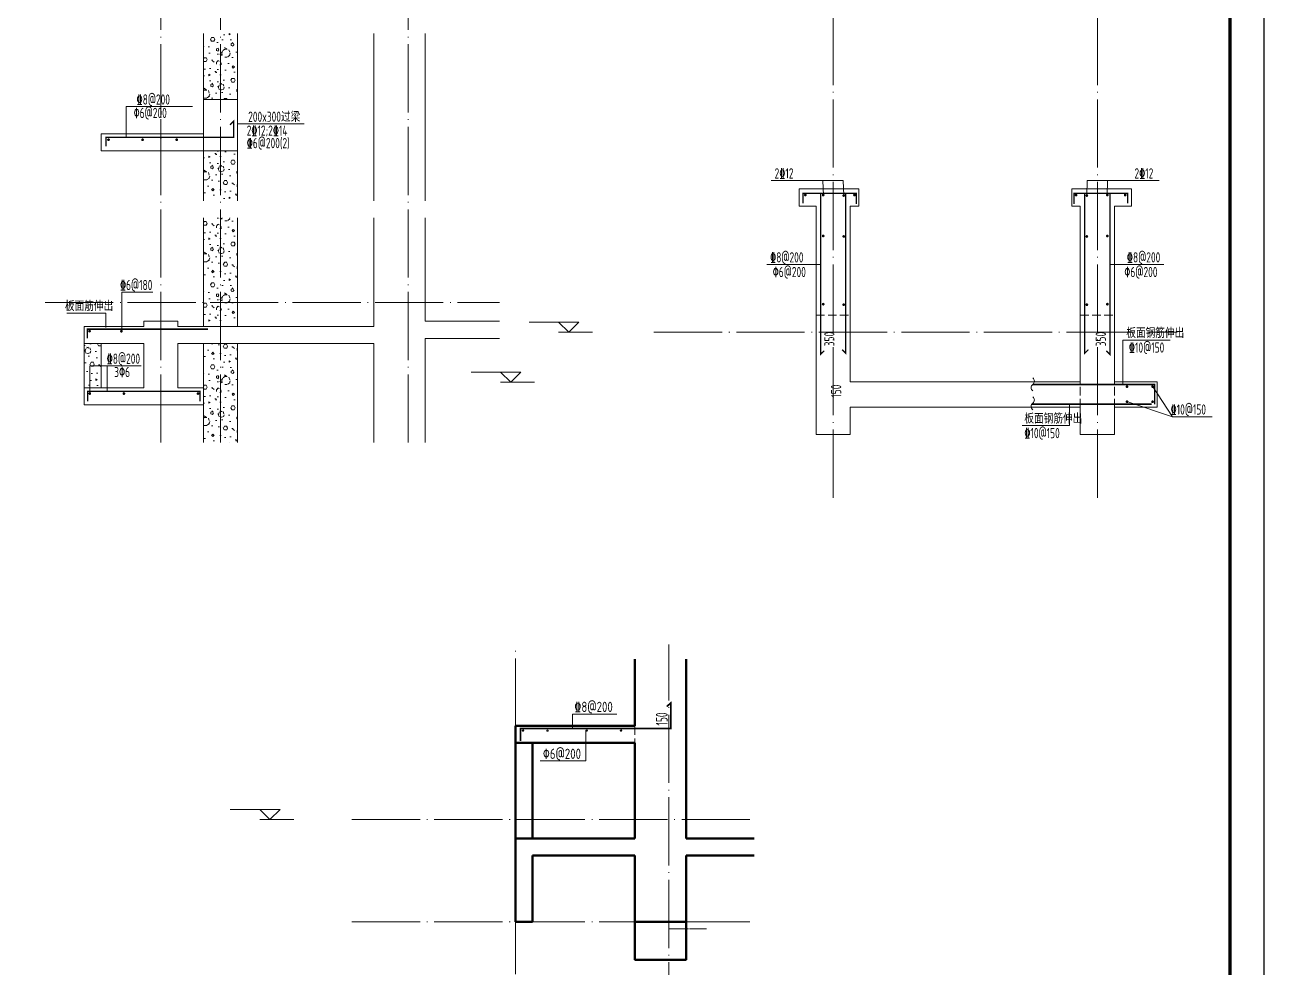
# Model space of a CAD drawing. Extents: x -129922 to 1190196, y -520662 to 139923.
# Drawn here: x 55556 to 62827, y -397563 to -392031 of the extents above; entities that cross this region are included whole.
import ezdxf
from ezdxf.enums import TextEntityAlignment as Align

# ---------------------------------------------------------------- set-up
doc = ezdxf.new("R2010")
doc.units = 0
doc.header["$LTSCALE"] = 1000
doc.header["$MEASUREMENT"] = 0
doc.linetypes.add('DASH', pattern=[0.35, 0.25, -0.1])
doc.linetypes.add('DOTE', pattern=[2.42, 2, -0.2, 0.02, -0.2])
for name, color, linetype, lineweight in [('A-大样-填充', 8, 'Continuous', 9), ('A-大样-砌体墙线', 120, 'Continuous', 50), ('A-大样-结构墙线', 140, 'Continuous', 50), ('A-标注-标高标注', 3, 'Continuous', 15), ('A-轴线-塔楼', 1, 'DOTE', 9), ('A-轴线-隔墙', 41, 'DOTE', 9), ('S-墙柱-REIN', 1, 'Continuous', 20), ('S-大样-DIM', 3, 'Continuous', 20), ('S-大样-HATCH', 251, 'Continuous', 9), ('S-大样-REIN', 1, 'Continuous', 20), ('S-大样-实线', 2, 'Continuous', 20), ('S-大样-文字', 7, 'Continuous', 20), ('S-大样-标高', 3, 'Continuous', 20), ('S-板-BEAM', 4, 'DASH', 20), ('S-轴网-轴线', 1, 'DOTE', 9), ('S-通用-TEXT', 7, 'Continuous', 20)]:
    doc.layers.add(name, color=color, linetype=linetype, lineweight=lineweight)
doc.layers.add('Y-云图图框', color=7, linetype='Continuous')
doc.styles.add('_YT_Name', font='', dxfattribs={"width": 0.8})
doc.styles.add('_YT_Sign_Text', font='ros.shx', dxfattribs={"width": 0.8, "bigfont": 'hztxt.shx'})
doc.styles.get("Standard").update_dxf_attribs({"font": 'gbenor.shx', "bigfont": 'gbcbig.shx'})
doc.styles.add('TSSD_Rein', font='tssdeng.shx', dxfattribs={"width": 0.7, "bigfont": 'hztxt.shx'})
doc.styles.get('_YT_Name').set_extended_font_data('SimHei')
pattern_1 = [(0, (-696129.02, -1166978.78), (120, 240), [0, -240]), (0, (-696269.42, -1167011.18), (120, 240), [0, -240]), (0, (-696191.42, -1167013.58), (120, 240), [0, -240]), (0, (-696106.22, -1166942.78), (120, 240), [0, -240]), (0, (-696205.82, -1167025.58), (120, 240), [0, -240]), (0, (-696082.22, -1166791.58), (120, 240), [0, -240]), (0, (-696155.42, -1166810.78), (120, 240), [0, -240]), (0, (-696117.02, -1166840.78), (120, 240), [0, -240]), (0, (-696312.62, -1166845.58), (120, 240), [0, -240]), (0, (-696195.02, -1166856.38), (120, 240), [0, -240]), (0, (-696240.62, -1166917.58), (120, 240), [0, -240]), (0, (-696238.22, -1167007.58), (120, 240), [0, -240]), (0, (-696148.22, -1167017.18), (120, 240), [0, -240]), (0, (-696082.22, -1166911.58), (120, 240), [0, -240]), (0, (-696306.62, -1166948.78), (120, 240), [0, -240]), (0, (-696286.22, -1166907.98), (120, 240), [0, -240]), (0, (-696192.62, -1166924.78), (120, 240), [0, -240]), (0, (-696226.22, -1166959.58), (120, 240), [0, -240]), (0, (-696245.42, -1166880.38), (120, 240), [0, -240]), (0, (-696215.42, -1166790.38), (120, 240), [0, -240]), (0, (-696297.02, -1166999.18), (120, 240), [0, -240]), (0, (-696165.02, -1166839.58), (120, 240), [0, -240]), (0, (-696276.62, -1166835.98), (120, 240), [0, -240]), (0, (-696295.82, -1166804.78), (120, 240), [0, -240]), (130.601294, (-696096.965, -1166866.718), (-599.99999337, 720.00000315), [10.53662, -4414.8444]), (18.434949, (-696114.11, -1166862.147), (599.9999978, 239.9999982), [10.842096, -1507.05116]), (90, (-696114.11, -1166872.43), (120, 240), [10.285714, -469.71426]), (161.565051, (-696103.823, -1166875.86), (-600.000003, 239.9999821), [10.842096, -1507.05116]), (53.1301023, (-696103.823, -1166875.86), (120.0000002, 239.9999999), [11.42857, -1188.5714]), (135, (-696094.68, -1166998.15), (-120.0000145, 239.999984), [9.697464, -669.12504]), (45, (-696108.39, -1166998.15), (119.999999, 239.999999), [9.697464, -669.12504]), (135, (-696101.54, -1167005), (-120.0000145, 239.999984), [9.697464, -669.12504]), (45, (-696101.54, -1167005), (119.999999, 239.999999), [9.697464, -669.12504]), (116.56505, (-696210.1, -1166837), (-2e-05, 479.999987), [12.77753, -255.5506]), (180, (-696215.82, -1166825.58), (-120, 240), [13.714286, -226.2857]), (63.434949, (-696235.25, -1166837), (1e-06, 479.999998), [12.77753, -255.5506]), (116.56505, (-696229.54, -1166848.43), (-2e-05, 479.999987), [12.77753, -255.5506]), (0, (-696229.54, -1166848.43), (120, 240), [13.714286, -226.2857]), (63.434949, (-696215.82, -1166848.43), (1e-06, 479.999998), [12.77753, -255.5506]), (107.102728, (-696119.8226, -1166918.147), (-359.99998624, 1200.000001936), [15.54454, -6513.161]), (143.972626, (-696124.394, -1166903.29), (-2279.9999711, 1679.9999981), [15.54454, -3248.808]), (180, (-696136.97, -1166894.15), (-120, 240), [14.85714, -225.14284]), (36.0273733, (-696164.394, -1166903.29), (2279.99998315, 1679.9999819), [15.54454, -3248.808]), (71.565051, (-696168.965, -1166917.004), (360.0000018, 1199.999998), [14.456126, -1503.43712]), (107.102728, (-696164.394, -1166931.861), (-359.99998624, 1200.000001936), [15.54454, -6513.161]), (143.972626, (-696151.823, -1166941.004), (-2279.9999711, 1679.9999981), [15.54454, -3248.808]), (0, (-696151.82, -1166941), (120, 240), [14.85714, -225.14284]), (36.0273733, (-696136.965, -1166941.004), (2279.99998315, 1679.9999819), [15.54454, -3248.808]), (71.565051, (-696124.394, -1166931.86), (360.0000018, 1199.999998), [14.456126, -1503.43712]), (150.255118, (-696117.537, -1166806.147), (-360.00000085, 239.999997), [9.21401, -1925.72784]), (90, (-696125.54, -1166810.72), (120, 240), [9.14286, -470.8571]), (29.7448813, (-696125.537, -1166810.718), (360.0000002, 239.9999989), [9.21401, -1925.72784]), (116.56505, (-696173.54, -1166976.43), (-2e-05, 479.999987), [12.77753, -255.5506]), (168.690067, (-696179.25, -1166965.004), (-1080.0000008, 239.999994), [11.6549, -2435.8742]), (41.1859251, (-696199.823, -1166970.718), (2999.99998182, 2639.99997692), [12.14874, -5090.3208]), (90, (-696199.82, -1166982.15), (120, 240), [11.42857, -468.5714]), (138.814074, (-696190.68, -1166990.147), (-2999.99994668, 2640.00001681), [12.14874, -5090.3208]), (16.6992442, (-696190.68, -1166990.147), (3959.99997021, 1199.99998743), [11.93178, -4999.415]), (60.9453959, (-696179.251, -1166986.718), (119.99999968, 239.99999788), [11.766434, -4930.1358]), (109.983106, (-696274.108, -1166875.861), (-600.00000226, 1679.99999555), [13.3768, -5604.879]), (155.556045, (-696278.68, -1166863.29), (-1560.00000595, 719.99998504), [13.809194, -5786.0526]), (24.4439547, (-696303.823, -1166863.29), (1560.00000078, 719.99999654), [13.809194, -5786.0526]), (70.0168934, (-696308.394, -1166875.861), (600.00000181, 1679.99999583), [13.3768, -5604.879]), (109.983106, (-696303.823, -1166888.432), (-600.00000226, 1679.99999555), [13.3768, -5604.879]), (160.016893, (-696291.251, -1166893.004), (-600.00000035, 239.99998907), [13.3768, -2795.751]), (19.9831065, (-696291.251, -1166893.004), (599.9999967, 239.9999996), [13.3768, -2795.751]), (70.0168934, (-696278.68, -1166888.432), (600.00000181, 1679.99999583), [13.3768, -5604.879]), (122.005383, (-696184.965, -1166897.575), (-120.0000161, 239.99998775), [10.781693, -2253.3736]), (18.434949, (-696200.965, -1166891.86), (599.9999978, 239.9999982), [10.842096, -1507.05116]), (90, (-696200.97, -1166902.15), (120, 240), [10.285714, -469.71426]), (161.565051, (-696190.68, -1166905.575), (-600.000003, 239.9999821), [10.842096, -1507.05116]), (54.4623222, (-696190.68, -1166905.575), (839.99999878, 1199.9999982), [9.83123, -4119.2846]), (116.56505, (-696254.68, -1166955.86), (-2e-05, 479.999987), [12.77753, -255.5506]), (180, (-696260.4, -1166944.43), (-120, 240), [12.57143, -227.42856]), (59.0362434, (-696279.823, -1166955.86), (120.0000004, 239.99999884), [13.32789, -2785.5288]), (120.963756, (-696272.965, -1166967.29), (-120.0000164, 239.99998898), [13.32789, -2785.5288]), (0, (-696272.97, -1166967.3), (120, 240), [12.57143, -227.42856]), (63.434949, (-696260.4, -1166967.3), (1e-06, 479.999998), [12.77753, -255.5506])]

# ---------------------------------------------------------------- blocks, each defined once
blk = doc.blocks.new('ECMCTK_A1_竖_单行图名--0')
at = {"color": 4}
blk.add_lwpolyline([(0, 0), (594, 0), (594, 841), (0, 841)], close=True, dxfattribs=at)
at = {"const_width": 1}
blk.add_lwpolyline([(10, 10), (584, 10), (584, 816), (10, 816)], close=True, dxfattribs=at)
at = {"color": 80, "flags": 3}
for tag, height, p in [('YTHQINS', 3, (593.31, 817.5)), ('ECMCKEY', 3, (440.09, 590.57)), ('YTTQINS', 3.75, (595.35, 11.88)), ('YTFRAME', 3, (375.97, 4.92)), ('YTBARCODE_T1', 3, (493.74, 4.57))]:
    blk.add_attdef(tag, text='', height=height, dxfattribs=at).set_placement(p, align=Align.MIDDLE_CENTER)
for tag, height, style, width, p in [('证书编号', 4, '_YT_Sign_Text', 0.8, (461.87, 43.81)), ('审查批准号', 4, '_YT_Sign_Text', 0.8, (514.06, 43.81)), ('工程号', 4, '_YT_Sign_Text', 0.5, (557.08, 44.12)), ('设计单位', 6, '_YT_Name', 0.8, (376.75, 38.6)), ('建设单位', 4, '_YT_Sign_Text', 0.8, (487.96, 36.11)), ('阶段', 4, '_YT_Sign_Text', 0.8, (557.08, 35.81)), ('项目号', 4, '_YT_Sign_Text', 0.5, (575.08, 33.72)), ('项目名称', 4, '_YT_Sign_Text', 0.8, (487.96, 28.11)), ('专业', 4, '_YT_Sign_Text', 0.8, (557.08, 27.31)), ('图纸编号', 4, '_YT_Sign_Text', 0.5, (556.93, 19.36)), ('图纸名称', 4.5, '_YT_Name', 0.8, (488.39, 15.06)), ('出图比例', 4.2, '_YT_Sign_Text', 0.8, (434.82, 11.78)), ('日期', 4, '_YT_Sign_Text', 0.5, (556.88, 12.13)), ('版本号', 4, '_YT_Sign_Text', 0.8, (575.08, 13))]:
    blk.add_attdef(tag, text='', height=height, dxfattribs=dict(style=style, width=width)).set_placement(p, align=Align.CENTER)
at = {"style": '_YT_Sign_Text', "width": 0.8, "flags": 3}
for tag, p, height in [('{审定人}', (358.87, 26.45), 6.24), ('{校对人}', (411.35, 26.53), 6.24), ('[审定人]', (343.95, 27.81), 4.1), ('[校对人]', (395.23, 27.82), 4.1), ('[审核人]', (344.01, 19.76), 4.1), ('{审核人}', (359.98, 18.44), 6.24), ('[设计人]', (395.47, 20.21), 4.1), ('{设计人}', (411.48, 18.54), 6.24), ('[项目负责人]', (343.78, 12.01), 4.1), ('{项目负责人}', (361.28, 10.72), 6.24), ('[专业负责人]', (395.74, 11.77), 4.1), ('{专业负责人}', (411.58, 10.36), 6.24)]:
    blk.add_attdef(tag, p, '', height=height, dxfattribs=at)
at = {"color": 80, "flags": 3}
for tag, p in [('YTQRCODE', (304.56, 12.07)), ('YTBZSIT', (10, 10)), ('EXT_TK_LEFT', (10, 10))]:
    blk.add_attdef(tag, p, '', height=3, dxfattribs=at)
blk = doc.blocks.new('空调板大样')
at = {"layer": 'S-墙柱-REIN', "const_width": 8, "elevation": 0}
blk.add_lwpolyline([(727.8, 133.3), (749, 154.5), (749, 59.6), (0, 59.6), (0, 6.7)], dxfattribs=at)
at = {"layer": 'S-墙柱-REIN', "const_width": 8}
for points in [[(18.5, 45.5, 1), (10.5, 45.5, 1)], [(218.5, 45.5, 1), (210.5, 45.5, 1)], [(418.5, 45.5, 1), (410.5, 45.5, 1)]]:
    blk.add_lwpolyline(points, format="xyb", close=True, dxfattribs=at)
at = {"layer": 'S-大样-实线', "elevation": 0}
blk.add_lwpolyline([(572, -19), (772, -19), (772, 281), (572, 281)], close=True, dxfattribs=at)
at = {"layer": 'S-通用-TEXT'}
blk.add_line((1162.3, 138.3, 0), (773.2, 138.3, 0), dxfattribs=at)
at = {"layer": 'S-通用-TEXT', "elevation": 0}
blk.add_lwpolyline([(507.7, 239.6), (118.6, 239.6), (118.6, 59.6)], dxfattribs=at)
at = {"layer": 'S-通用-TEXT', "style": 'TSSD_Rein', "width": 0.7}
for s, p in [('\x848@200', (179.2, 251.6, 0)), ('\x826@200', (161.7, 172.8, 0)), ('200x300过梁', (833.9, 150.4, 0)), ('2\x8412;2\x8414', (825.3, 69.2, 0)), ('\x846@200(2)', (825.3, -4.3, 0))]:
    blk.add_text(s, height=60, dxfattribs=at).set_placement(p)
blk = doc.blocks.new('sadfhfdhgfjhgjhgj')
at = {"layer": 'S-大样-REIN', "const_width": 9, "elevation": 0}
blk.add_lwpolyline([(6114407.1, -1579845.8), (6114407.1, -1579791.8), (6115115, -1579791.8), (6115115, -1579791.8), (6115115, -1579791.8)], dxfattribs=at)
at = {"layer": 'S-大样-REIN', "const_width": 8, "elevation": 0}
for points in [[(6114423.6, -1579804, 1), (6114415.6, -1579804, 1)], [(6114610.9, -1579804.7, 1), (6114602.9, -1579804.7, 1)]]:
    blk.add_lwpolyline(points, format="xyb", close=True, dxfattribs=at)
at = {"layer": 'S-大样-文字', "elevation": 0}
for points in [[(6114610.1, -1579802.4), (6114610.1, -1579575.4), (6114791.6, -1579575.4)], [(6114287.3, -1579698.3), (6114514.4, -1579698.3), (6114514.4, -1579783)]]:
    blk.add_lwpolyline(points, dxfattribs=at)
at = {"layer": 'S-大样-文字', "style": 'TSSD_Rein', "width": 0.7}
for s, p in [('\x846@180', (6114598.2, -1579563.3, 0)), ('板面筋伸出', (6114275.3, -1579686.2, 0))]:
    blk.add_text(s, height=60, dxfattribs=at).set_placement(p)
blk = doc.blocks.new('20191016.10083704')
at = {"layer": 'S-墙柱-REIN', "const_width": 9, "elevation": 0}
blk.add_lwpolyline([(236.5, -132.8), (236.5, -16.6), (-477.4, -16.6)], dxfattribs=at)
at = {"layer": 'S-墙柱-REIN', "const_width": 8, "elevation": 0}
for points in [[(70, -28.8, -1), (78, -28.8, -1)], [(220, -28.8, -1), (228, -28.8, -1)], [(70, -117.5, -1), (78, -117.5, -1)], [(220, -117.5, -1), (228, -117.5, -1)]]:
    blk.add_lwpolyline(points, format="xyb", close=True, dxfattribs=at)
at = {"layer": 'S-墙柱-REIN', "const_width": 9}
blk.add_lwpolyline([(218.8, -131.2), (-484.3, -131.2)], dxfattribs=at)
at = {"layer": 'S-板-BEAM', "ltscale": 0.2}
for points in [[(0, -150), (0, 0)], [(-200, -150), (-200, 0)]]:
    blk.add_lwpolyline(points, dxfattribs=at)
at = {"layer": 'S-通用-TEXT', "elevation": 0}
for points in [[(326.9, 244.4), (49.8, 244.4), (49.8, -16.6)], [(572.9, -205), (340.1, -205), (224, -26.8)], [(340.1, -205), (77.8, -118.7)]]:
    blk.add_lwpolyline(points, dxfattribs=at)
for points in [[(-479.3, -53.8, -0.5), (-479.3, -15.7, 0.5), (-479.3, 22.3)], [(-479.3, -164.1, -0.5), (-479.3, -126.1, 0.5), (-479.3, -88)]]:
    blk.add_lwpolyline(points, format="xyb", dxfattribs=at)
at = {"layer": 'S-通用-TEXT'}
blk.add_lwpolyline([(-540.9, -257.3), (-263.7, -257.3), (-263.7, -131.2)], dxfattribs=at)
at = {"layer": 'S-通用-TEXT', "style": 'TSSD_Rein', "width": 0.7}
for s, p in [('板面钢筋伸出', (69.7, 256.4, 0)), ('\x8410@150', (85, 170.4, 0)), ('\x8410@150', (329.6, -192.9, 0)), ('板面钢筋伸出', (-528.4, -245.3)), ('\x8410@150', (-528.4, -331.3))]:
    blk.add_text(s, height=60, dxfattribs=at).set_placement(p)
blk = doc.blocks.new('20180119.17033550')
at = {"layer": 'S-墙柱-REIN', "const_width": 9, "elevation": 0}
blk.add_lwpolyline([(50, 116.5), (50, 190.4), (816.9, 190.5), (816.9, 340.4), (795.7, 319.2)], dxfattribs=at)
at = {"layer": 'S-墙柱-REIN', "const_width": 8, "elevation": 0}
for points in [[(66.5, 178.2, 1), (58.5, 178.2, 1)], [(191.5, 178.2, 1), (183.5, 178.2, 1)], [(391.5, 178.2, 1), (383.5, 178.2, 1)], [(566.7, 178.2, 1), (558.7, 178.2, 1)]]:
    blk.add_lwpolyline(points, format="xyb", close=True, dxfattribs=at)
at = {"layer": 'S-板-BEAM', "ltscale": 0.2}
blk.add_line((633.2, 206.5), (633.2, 106.5), dxfattribs=at)
at = {"layer": 'S-通用-TEXT', "elevation": 0}
for points in [[(541.7, 275.2), (314.5, 275.2), (314.5, 190.4)], [(149.4, 0), (382.2, 0), (382.2, 178.2)]]:
    blk.add_lwpolyline(points, dxfattribs=at)
at = {"layer": 'S-通用-TEXT', "style": 'TSSD_Rein', "width": 0.7}
for s, p in [('\x848@200', (324.2, 287.3, 0)), ('\x826@200', (163.3, 12.1, 0))]:
    blk.add_text(s, height=60, dxfattribs=at).set_placement(p)
blk.add_text('150', height=60, rotation=90, dxfattribs=at).set_placement((800.4, 208, 0))

msp = doc.modelspace()

# ---------------------------------------------------------------- hatches: boundary and pattern name
at = {"layer": 'A-大样-填充', "ltscale": 0.5}
h = msp.add_hatch(dxfattribs=at)
h.set_pattern_fill('加气混凝土', color=256, scale=20)
h.set_pattern_definition(pattern_1)
h.paths.add_polyline_path([(56604.2, -392469.7), (56804.2, -392469.7), (56804.2, -392081.2), (56604.2, -392081.2), (56604.2, -392669.7)])
h = msp.add_hatch(dxfattribs=at)
h.set_pattern_fill('加气混凝土', color=256, scale=20)
h.set_pattern_definition(pattern_1)
h.paths.add_polyline_path([(56804.2, -392769.7), (56604.2, -392769.7), (56604.2, -393062.7), (56804.2, -393062.7)])
h = msp.add_hatch(dxfattribs=at)
h.set_pattern_fill('加气混凝土', color=256, scale=20)
h.set_pattern_definition(pattern_1)
h.paths.add_polyline_path([(56604.2, -393769.7), (56804.2, -393769.7), (56804.2, -393162.7), (56604.2, -393162.7)], flags=17)
h = msp.add_hatch(dxfattribs=at)
h.set_pattern_fill('加气混凝土', color=256, scale=20)
h.set_pattern_definition([(0, (-670511.32, -1168524.72), (120, 240), [0, -240]), (0, (-670651.72, -1168557.12), (120, 240), [0, -240]), (0, (-670573.72, -1168559.52), (120, 240), [0, -240]), (0, (-670488.52, -1168488.72), (120, 240), [0, -240]), (0, (-670588.12, -1168571.52), (120, 240), [0, -240]), (0, (-670464.52, -1168337.52), (120, 240), [0, -240]), (0, (-670537.72, -1168356.72), (120, 240), [0, -240]), (0, (-670499.32, -1168386.72), (120, 240), [0, -240]), (0, (-670694.92, -1168391.52), (120, 240), [0, -240]), (0, (-670577.32, -1168402.32), (120, 240), [0, -240]), (0, (-670622.92, -1168463.52), (120, 240), [0, -240]), (0, (-670620.52, -1168553.52), (120, 240), [0, -240]), (0, (-670530.52, -1168563.12), (120, 240), [0, -240]), (0, (-670464.52, -1168457.52), (120, 240), [0, -240]), (0, (-670688.92, -1168494.72), (120, 240), [0, -240]), (0, (-670668.52, -1168453.92), (120, 240), [0, -240]), (0, (-670574.92, -1168470.72), (120, 240), [0, -240]), (0, (-670608.52, -1168505.52), (120, 240), [0, -240]), (0, (-670627.72, -1168426.32), (120, 240), [0, -240]), (0, (-670597.72, -1168336.32), (120, 240), [0, -240]), (0, (-670679.32, -1168545.12), (120, 240), [0, -240]), (0, (-670547.32, -1168385.52), (120, 240), [0, -240]), (0, (-670658.92, -1168381.92), (120, 240), [0, -240]), (0, (-670678.12, -1168350.72), (120, 240), [0, -240]), (130.601294, (-670479.266, -1168412.661), (-599.99999337, 720.00000315), [10.53662, -4414.8444]), (18.434949, (-670496.41, -1168408.09), (599.9999978, 239.9999982), [10.842096, -1507.05116]), (90, (-670496.41, -1168418.38), (120, 240), [10.285714, -469.71426]), (161.565051, (-670486.123, -1168421.804), (-600.000003, 239.9999821), [10.842096, -1507.05116]), (53.1301023, (-670486.123, -1168421.804), (120.0000002, 239.9999999), [11.42857, -1188.5714]), (135, (-670476.98, -1168544.09), (-120.0000145, 239.999984), [9.697464, -669.12504]), (45, (-670490.694, -1168544.09), (119.999999, 239.999999), [9.697464, -669.12504]), (135, (-670483.84, -1168550.95), (-120.0000145, 239.999984), [9.697464, -669.12504]), (45, (-670483.84, -1168550.95), (119.999999, 239.999999), [9.697464, -669.12504]), (116.56505, (-670592.4, -1168382.95), (-2e-05, 479.999987), [12.77753, -255.5506]), (180, (-670598.12, -1168371.52), (-120, 240), [13.714286, -226.2857]), (63.434949, (-670617.55, -1168382.95), (1e-06, 479.999998), [12.77753, -255.5506]), (116.56505, (-670611.84, -1168394.38), (-2e-05, 479.999987), [12.77753, -255.5506]), (0, (-670611.84, -1168394.38), (120, 240), [13.714286, -226.2857]), (63.434949, (-670598.12, -1168394.38), (1e-06, 479.999998), [12.77753, -255.5506]), (107.102728, (-670502.123, -1168464.089), (-359.99998624, 1200.000001936), [15.54454, -6513.161]), (143.972626, (-670506.694, -1168449.232), (-2279.9999711, 1679.9999981), [15.54454, -3248.808]), (180, (-670519.27, -1168440.1), (-120, 240), [14.85714, -225.14284]), (36.0273733, (-670546.694, -1168449.232), (2279.99998315, 1679.9999819), [15.54454, -3248.808]), (71.565051, (-670551.266, -1168462.947), (360.0000018, 1199.999998), [14.456126, -1503.43712]), (107.102728, (-670546.694, -1168477.804), (-359.99998624, 1200.000001936), [15.54454, -6513.161]), (143.972626, (-670534.123, -1168486.947), (-2279.9999711, 1679.9999981), [15.54454, -3248.808]), (0, (-670534.12, -1168486.95), (120, 240), [14.85714, -225.14284]), (36.0273733, (-670519.266, -1168486.947), (2279.99998315, 1679.9999819), [15.54454, -3248.808]), (71.565051, (-670506.694, -1168477.804), (360.0000018, 1199.999998), [14.456126, -1503.43712]), (150.255118, (-670499.837, -1168352.09), (-360.00000085, 239.999997), [9.21401, -1925.72784]), (90, (-670507.84, -1168356.66), (120, 240), [9.14286, -470.8571]), (29.7448813, (-670507.837, -1168356.66), (360.0000002, 239.9999989), [9.21401, -1925.72784]), (116.56505, (-670555.84, -1168522.38), (-2e-05, 479.999987), [12.77753, -255.5506]), (168.690067, (-670561.552, -1168510.947), (-1080.0000008, 239.999994), [11.6549, -2435.8742]), (41.1859251, (-670582.123, -1168516.661), (2999.99998182, 2639.99997692), [12.14874, -5090.3208]), (90, (-670582.12, -1168528.09), (120, 240), [11.42857, -468.5714]), (138.814074, (-670572.98, -1168536.089), (-2999.99994668, 2640.00001681), [12.14874, -5090.3208]), (16.6992442, (-670572.98, -1168536.089), (3959.99997021, 1199.99998743), [11.93178, -4999.415]), (60.9453959, (-670561.552, -1168532.661), (119.99999968, 239.99999788), [11.766434, -4930.1358]), (109.983106, (-670656.409, -1168421.804), (-600.00000226, 1679.99999555), [13.3768, -5604.879]), (155.556045, (-670660.98, -1168409.232), (-1560.00000595, 719.99998504), [13.809194, -5786.0526]), (24.4439547, (-670686.123, -1168409.232), (1560.00000078, 719.99999654), [13.809194, -5786.0526]), (70.0168934, (-670690.694, -1168421.804), (600.00000181, 1679.99999583), [13.3768, -5604.879]), (109.983106, (-670686.123, -1168434.375), (-600.00000226, 1679.99999555), [13.3768, -5604.879]), (160.016893, (-670673.552, -1168438.947), (-600.00000035, 239.99998907), [13.3768, -2795.751]), (19.9831065, (-670673.552, -1168438.947), (599.9999967, 239.9999996), [13.3768, -2795.751]), (70.0168934, (-670660.98, -1168434.375), (600.00000181, 1679.99999583), [13.3768, -5604.879]), (122.005383, (-670567.266, -1168443.518), (-120.0000161, 239.99998775), [10.781693, -2253.3736]), (18.434949, (-670583.266, -1168437.804), (599.9999978, 239.9999982), [10.842096, -1507.05116]), (90, (-670583.27, -1168448.09), (120, 240), [10.285714, -469.71426]), (161.565051, (-670572.98, -1168451.518), (-600.000003, 239.9999821), [10.842096, -1507.05116]), (54.4623222, (-670572.98, -1168451.518), (839.99999878, 1199.9999982), [9.83123, -4119.2846]), (116.56505, (-670636.98, -1168501.8), (-2e-05, 479.999987), [12.77753, -255.5506]), (180, (-670642.7, -1168490.38), (-120, 240), [12.57143, -227.42856]), (59.0362434, (-670662.123, -1168501.804), (120.0000004, 239.99999884), [13.32789, -2785.5288]), (120.963756, (-670655.266, -1168513.232), (-120.0000164, 239.99998898), [13.32789, -2785.5288]), (0, (-670655.27, -1168513.23), (120, 240), [12.57143, -227.42856]), (63.434949, (-670642.7, -1168513.23), (1e-06, 479.999998), [12.77753, -255.5506])])
h.paths.add_polyline_path([(55904.2, -393899.7), (55904.2, -394159.7), (56004.2, -394159.7), (56004.2, -393899.7)])
h = msp.add_hatch(dxfattribs=at)
h.set_pattern_fill('加气混凝土', color=256, scale=20)
h.set_pattern_definition(pattern_1)
h.paths.add_polyline_path([(56804.2, -393899.7), (56604.2, -393899.7), (56604.2, -394481.2), (56804.2, -394481.2)])

# ---------------------------------------------------------------- linework, layer by layer
at = {"layer": 'A-大样-砌体墙线'}
for p, q in [((58435.1, -396801.4), (58435.1, -396241.4)), ((58535.1, -396801.4), (58535.1, -396241.4))]:
    msp.add_line(p, q, dxfattribs=at)
msp.add_lwpolyline([(59135.1, -397291.4), (59435.1, -397291.4), (59435.1, -397512.8), (59135.1, -397512.8)], close=True, dxfattribs=at)
at = {"layer": 'A-大样-结构墙线', "ltscale": 0.5}
for p, q in [((59135.1, -396141.4), (59135.1, -395751.3)), ((59435.1, -396801.4), (59435.1, -395751.3)), ((58435.1, -396241.4), (58435.1, -396141.4)), ((58435.1, -396141.4), (59135.1, -396141.4)), ((58435.1, -396241.4), (59135.1, -396241.4)), ((59135.1, -396801.4), (59135.1, -396241.4)), ((59135.1, -396801.4), (58435.1, -396801.4)), ((58435.1, -397291.4), (58435.1, -396801.4)), ((59835.1, -396801.4), (59435.1, -396801.4)), ((58535.1, -396901.4), (59135.1, -396901.4)), ((58535.1, -397291.4), (58535.1, -396901.4)), ((59135.1, -397291.4), (59135.1, -396901.4)), ((59435.1, -397291.4), (59435.1, -396901.4)), ((59435.1, -396901.4), (59835.1, -396901.4)), ((58535.1, -397291.4), (58435.1, -397291.4))]:
    msp.add_line(p, q, dxfattribs=at)
msp.add_lwpolyline([(59135.1, -397291.4), (59435.1, -397291.4)], dxfattribs=at)
at = {"layer": 'A-标注-标高标注'}
for p, q in [((58466.8, -394067.2), (58174.6, -394067.2)), ((58466.8, -394067.2), (58174.6, -394067.2)), ((58406.8, -394127.2), (58346.8, -394067.2)), ((58406.8, -394127.2), (58346.8, -394067.2)), ((58546.8, -394127.2), (58346.8, -394127.2)), ((58546.8, -394127.2), (58346.8, -394127.2)), ((58406.8, -394127.2), (58466.8, -394067.2)), ((58406.8, -394127.2), (58466.8, -394067.2)), ((57053.6, -396631.4), (56761.4, -396631.4)), ((56993.6, -396691.4), (56933.6, -396631.4)), ((56993.6, -396691.4), (57053.6, -396631.4)), ((57133.6, -396691.4), (56933.6, -396691.4))]:
    msp.add_line(p, q, dxfattribs=at)
at = {"layer": 'A-轴线-塔楼', "ltscale": 0.2}
for p, q in [((57804.2, -394481.2), (57804.2, -388828.7)), ((55674.3, -393659.7), (58341.2, -393659.7)), ((55674.3, -393659.7), (58341.2, -393659.7)), ((59335.1, -402284.4), (59335.1, -395665.5)), ((57474.3, -396691.4), (59835.1, -396691.4)), ((57474.3, -397291.4), (59835.1, -397291.4))]:
    msp.add_line(p, q, dxfattribs=at)
at = {"layer": 'A-轴线-塔楼', "ltscale": 0.05}
for p, q in [((56354.2, -392804.7), (56354.2, -392469.7)), ((59335.1, -397331.4), (59556.5, -397331.4))]:
    msp.add_line(p, q, dxfattribs=at)
at = {"layer": 'A-轴线-隔墙', "ltscale": 0.2}
for p, q in [((56354.2, -394481.2), (56354.2, -388834.6)), ((56704.2, -394481.2), (56704.2, -388828.7)), ((58435.1, -402438.7), (58435.1, -395701))]:
    msp.add_line(p, q, dxfattribs=at)
at = {"layer": 'S-墙柱-REIN', "const_width": 8}
for points in [[(60121.2, -393077.6), (60121.2, -393019.3), (60372.3, -393019.3), (60372.3, -393956.8), (60351.1, -393935.6)], [(60246.1, -393942.1), (60224.8, -393963.3), (60224.8, -393019.3), (60434.9, -393019.3), (60434.9, -393082)], [(61900.8, -393942.1), (61922, -393963.3), (61922, -393019.3), (61712, -393019.3), (61712, -393082)], [(62025.6, -393077.6), (62025.6, -393019.3), (61774.5, -393019.3), (61774.5, -393956.8), (61795.7, -393935.6)]]:
    msp.add_lwpolyline(points, dxfattribs=at)
for points in [[(60131, -393029.3, -1), (60139, -393029.3, -1)], [(60235.8, -393029.3, -1), (60243.8, -393029.3, -1)], [(60356.3, -393032.3, -1), (60364.3, -393032.3, -1)], [(60419.3, -393029.3, -1), (60427.3, -393029.3, -1)], [(61727.5, -393029.3, 1), (61719.5, -393029.3, 1)], [(61790.5, -393032.3, 1), (61782.5, -393032.3, 1)], [(61911, -393029.3, 1), (61903, -393029.3, 1)], [(62015.8, -393029.3, 1), (62007.8, -393029.3, 1)], [(60235.8, -393269.3, -1), (60243.8, -393269.3, -1)], [(60235.8, -393269.3, -1), (60243.8, -393269.3, -1)], [(60356.3, -393272.3, -1), (60364.3, -393272.3, -1)], [(60356.3, -393272.3, -1), (60364.3, -393272.3, -1)], [(61790.5, -393272.3, 1), (61782.5, -393272.3, 1)], [(61790.5, -393272.3, 1), (61782.5, -393272.3, 1)], [(61911, -393269.3, 1), (61903, -393269.3, 1)], [(61911, -393269.3, 1), (61903, -393269.3, 1)], [(60235.8, -393669.3, -1), (60243.8, -393669.3, -1)], [(60356.3, -393672.3, -1), (60364.3, -393672.3, -1)], [(61790.5, -393672.3, 1), (61782.5, -393672.3, 1)], [(61911, -393669.3, 1), (61903, -393669.3, 1)]]:
    msp.add_lwpolyline(points, format="xyb", close=True, dxfattribs=at)
at = {"layer": 'S-墙柱-REIN', "ltscale": 0.2, "const_width": 8}
msp.add_lwpolyline([(56584.2, -394239.7), (56584.2, -394179.7), (55924.2, -394179.7), (55924.2, -394239.7)], dxfattribs=at)
at = {"layer": 'S-墙柱-REIN', "const_width": 8, "elevation": 0}
for points in [[(55940.9, -394193.2, 1), (55932.9, -394193.2, 1)], [(56140.9, -394193.2, 1), (56132.9, -394193.2, 1)], [(56575.9, -394193.2, 1), (56567.9, -394193.2, 1)]]:
    msp.add_lwpolyline(points, format="xyb", close=True, dxfattribs=at)
at = {"layer": 'S-大样-实线'}
for p, q in [((56604.2, -392669.7), (56604.2, -392081.2)), ((56804.2, -392669.7), (56804.2, -392081.2)), ((56604.2, -393062.7), (56604.2, -392769.7)), ((56804.2, -393062.7), (56804.2, -392769.7)), ((56604.2, -393799.7), (56604.2, -393162.7)), ((56804.2, -393799.7), (56804.2, -393162.7)), ((56604.2, -394481.2), (56604.2, -393899.7)), ((56804.2, -394481.2), (56804.2, -393899.7))]:
    msp.add_line(p, q, dxfattribs=at)
at = {"layer": 'S-大样-实线', "ltscale": 0.5}
for p, q in [((57604.2, -393062.7), (57604.2, -392081.2)), ((57904.2, -393062.7), (57904.2, -392081.2)), ((56604.2, -392669.7), (56004.2, -392669.7)), ((56004.2, -392769.7), (56004.2, -392669.7)), ((56804.2, -392769.7), (56804.2, -392669.7)), ((56804.2, -392669.7), (56804.2, -392669.7)), ((56004.2, -392769.7), (56804.2, -392769.7)), ((60198.4, -394433.9), (60198.4, -393093.9)), ((60398.4, -394123.9), (60398.4, -393093.9)), ((61748.4, -394123.9), (61748.4, -393093.9)), ((61948.4, -394123.9), (61948.4, -393093.9)), ((57604.2, -393799.7), (57604.2, -393162.7)), ((57904.2, -393769.7), (57904.2, -393162.7)), ((56254.2, -393799.7), (55904.2, -393799.7)), ((57604.2, -393799.7), (56454.2, -393799.7)), ((58341.2, -393769.7), (57904.2, -393769.7)), ((55904.2, -393899.7), (56254.2, -393899.7)), ((56254.2, -394159.7), (56254.2, -393899.7)), ((56454.2, -393899.7), (57604.2, -393899.7)), ((56454.2, -394159.7), (56454.2, -393899.7)), ((57604.2, -394481.2), (57604.2, -393899.7)), ((57904.2, -393869.7), (58341.2, -393869.7)), ((57904.2, -394481.2), (57904.2, -393869.7)), ((60398.4, -394123.9), (61748.4, -394123.9)), ((61948.4, -394123.9), (62198.4, -394123.9)), ((62198.4, -394273.9), (62198.4, -394123.9)), ((56254.2, -394159.7), (55904.2, -394159.7)), ((55904.2, -394259.7), (56454.2, -394259.7)), ((60398.4, -394433.9), (60398.4, -394273.9)), ((60398.4, -394273.9), (61748.4, -394273.9)), ((61748.4, -394433.9), (61748.4, -394273.9)), ((61948.4, -394433.9), (61948.4, -394273.9)), ((61948.4, -394273.9), (62198.4, -394273.9)), ((60198.4, -394433.9), (60398.4, -394433.9)), ((61948.4, -394433.9), (61748.4, -394433.9))]:
    msp.add_line(p, q, dxfattribs=at)
for points in [[(60198.4, -393093.9), (60098.4, -393093.9), (60098.4, -392993.9), (60448.4, -392993.9)], [(60448.4, -392993.9), (60448.4, -393093.9), (60398.4, -393093.9)], [(61698.4, -392993.9), (61698.4, -393093.9), (61748.4, -393093.9)], [(61948.4, -393093.9), (62048.4, -393093.9), (62048.4, -392993.9), (61698.4, -392993.9)], [(61948.4, -392993.9), (61748.4, -392993.9)], [(55904.2, -393799.7), (55904.2, -393799.7), (55904.2, -393899.7), (55904.2, -393899.7)], [(56254.2, -393799.7), (56254.2, -393769.7), (56454.2, -393769.7), (56454.2, -393799.7)], [(55904.2, -394259.7), (55904.2, -394259.7), (55904.2, -394159.7), (55904.2, -394159.7)], [(56454.2, -394259.7), (56604.2, -394259.7), (56604.2, -394159.7), (56454.2, -394159.7)]]:
    msp.add_lwpolyline(points, dxfattribs=at)
at = {"layer": 'S-大样-实线'}
msp.add_lwpolyline([(55904.2, -393899.7), (55904.2, -394159.7), (56004.2, -394159.7), (56004.2, -393899.7), (55904.2, -393899.7)], dxfattribs=at)
at = {"layer": 'S-大样-标高'}
for p, q in [((58806.8, -393773.9), (58514.6, -393773.9)), ((58746.8, -393833.9), (58686.8, -393773.9)), ((58886.8, -393833.9), (58686.8, -393833.9)), ((58746.8, -393833.9), (58806.8, -393773.9))]:
    msp.add_line(p, q, dxfattribs=at)
at = {"layer": 'S-板-BEAM', "ltscale": 0.2}
msp.add_line((60198.4, -393733.9), (60398.4, -393733.9), dxfattribs=at)
msp.add_lwpolyline([(61748.4, -393733.9), (61948.4, -393733.9)], dxfattribs=at)
at = {"layer": 'S-轴网-轴线', "ltscale": 0.2}
for p, q in [((60298.4, -394804.4), (60298.4, -388267.5)), ((61848.4, -394804.4), (61848.4, -388252.5)), ((59247.1, -393833.9), (62316.8, -393833.9))]:
    msp.add_line(p, q, dxfattribs=at)
at = {"layer": 'S-通用-TEXT'}
for p, q in [((60238, -392944.6), (60240.8, -393032.3)), ((60357.6, -392944.6), (60360.3, -393032.3)), ((61789.2, -392944.6), (61786.5, -393032.3)), ((61908.8, -392944.6), (61906.1, -393032.3)), ((56237.9, -394031.1), (55936.9, -394031.1)), ((55936.9, -394031.1), (55936.9, -394193.2, 0)), ((56039.3, -394031.1), (56039.3, -394179.7))]:
    msp.add_line(p, q, dxfattribs=at)
for points in [[(60357.6, -392944.6), (59935, -392944.6)], [(61789.2, -392944.6), (62211.9, -392944.6)], [(60224.8, -393436.8), (59908.3, -393436.8)], [(61922, -393436.8), (62238.6, -393436.8)]]:
    msp.add_lwpolyline(points, dxfattribs=at)

# ---------------------------------------------------------------- block references
at = {"layer": 'S-墙柱-REIN', "xscale": 1.15}
msp.add_blockref('20180119.17033550', (58406.9, -396347.8), dxfattribs=at)
at = {"layer": 'S-大样-DIM'}
msp.add_blockref('sadfhfdhgfjhgjhgj', (-6058484.3, 1185976.5), dxfattribs=at)
at = {"layer": 'S-大样-HATCH', "ltscale": 0.2}
msp.add_blockref('空调板大样', (56032.2, -392750.7, 0), dxfattribs=at)
at = {"layer": 'S-板-BEAM', "ltscale": 0.2}
msp.add_blockref('20191016.10083704', (61948.4, -394123.9), dxfattribs=at)
at = {"layer": 'Y-云图图框', "xscale": 20, "yscale": 20, "zscale": 20}
msp.add_blockref('ECMCTK_A1_竖_单行图名--0', (50947.3, -404217.9), dxfattribs=at)

# ---------------------------------------------------------------- texts
at = {"layer": 'S-通用-TEXT', "style": 'TSSD_Rein', "width": 0.7}
for s, p in [('2\x8412', (59954.8, -392932.5)), ('2\x8412', (62066, -392932.5)), ('\x848@200', (59928.2, -393424.8)), ('\x848@200', (62021.6, -393424.8)), ('\x826@200', (59943.5, -393510.8)), ('\x826@200', (62006.2, -393510.8)), ('\x848@200', (56035.9, -394019.1)), ('3\x826', (56079.9, -394097.1))]:
    msp.add_text(s, height=60, dxfattribs=at).set_placement(p)
for s, p in [('350', (60305.8, -393916.3)), ('350', (61898.7, -393916.3)), ('150', (60345.8, -394217.3))]:
    msp.add_text(s, height=60, rotation=90, dxfattribs=at).set_placement(p)

doc.saveas('drawing.dxf')
